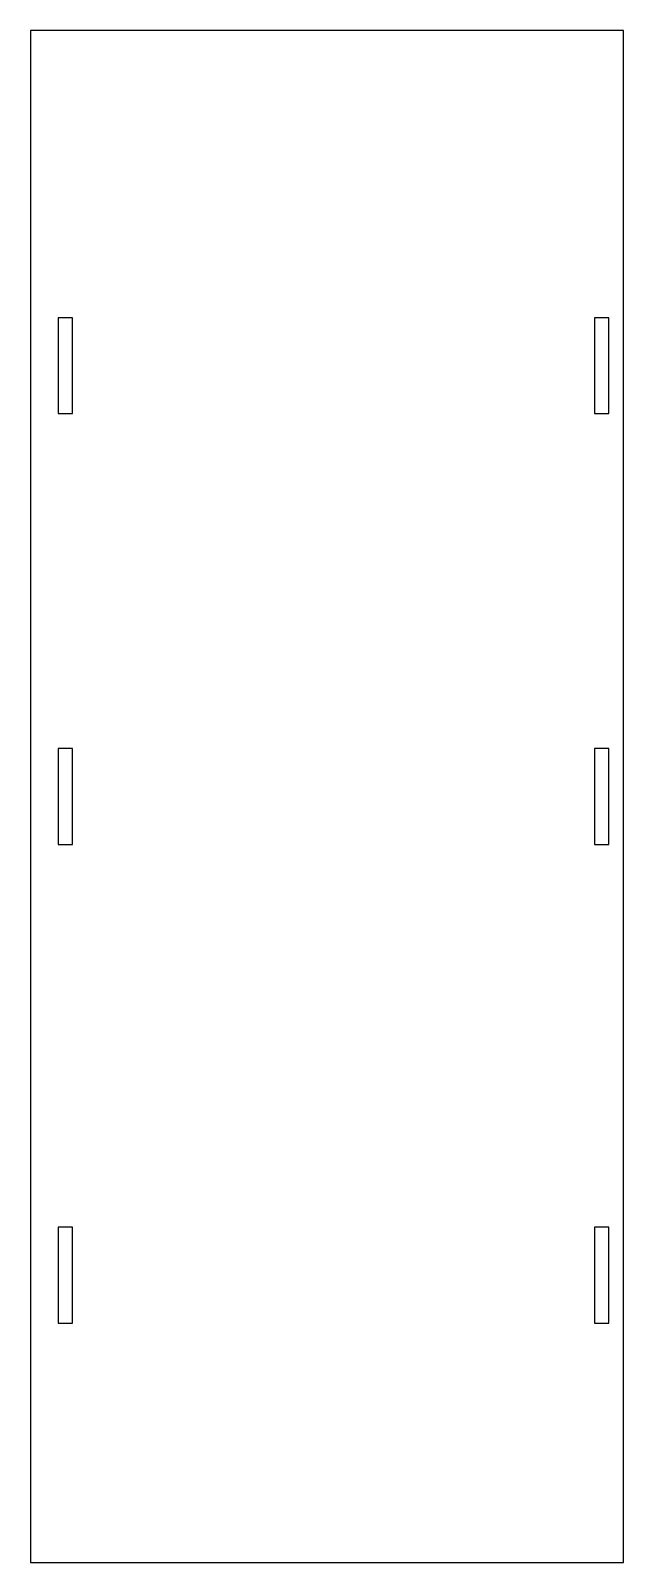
# Model space of a CAD drawing. Header units: millimetres. Extents: x 0 to 124, y 0 to 320.
import ezdxf

# ---------------------------------------------------------------- set-up
doc = ezdxf.new("R2010")
doc.units = ezdxf.units.MM
doc.layers.add('CUT', color=1, linetype='Continuous')

msp = doc.modelspace()

# ---------------------------------------------------------------- linework, layer by layer
at = {"layer": 'CUT'}
for points in [[(0, 0), (123.75, 0), (123.75, 320), (0, 320)], [(5.75, 240), (8.75, 240), (8.75, 260), (5.75, 260)], [(117.75, 240), (120.75, 240), (120.75, 260), (117.75, 260)], [(5.75, 150), (8.75, 150), (8.75, 170), (5.75, 170)], [(117.75, 150), (120.75, 150), (120.75, 170), (117.75, 170)], [(5.75, 50), (8.75, 50), (8.75, 70), (5.75, 70)], [(117.75, 50), (120.75, 50), (120.75, 70), (117.75, 70)]]:
    msp.add_lwpolyline(points, close=True, dxfattribs=at)

doc.saveas('drawing.dxf')
